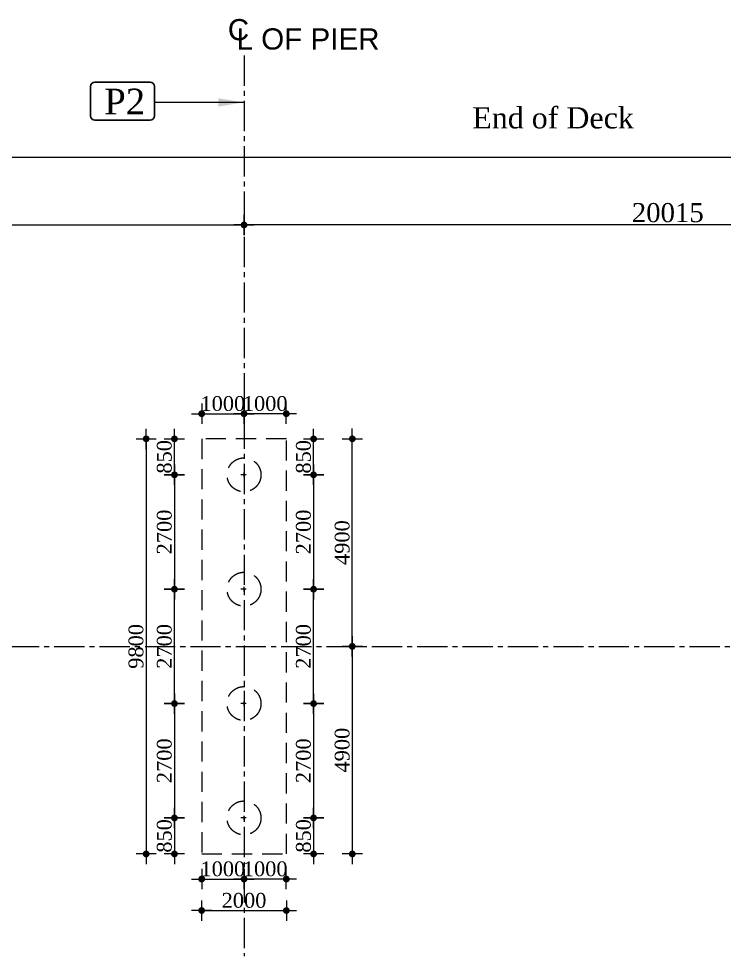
# Model space of a CAD drawing. Header units: millimetres. Extents: x 645430 to 1329725, y -477752 to 44877.
# Drawn here: x 1296401 to 1313063, y -287158 to -265023 of the extents above; entities that cross this region are included whole.
import ezdxf

# ---------------------------------------------------------------- set-up
doc = ezdxf.new("R2010")
doc.units = ezdxf.units.MM
doc.header["$LTSCALE"] = 250
doc.header["$PDMODE"] = 2
for name, pattern in [('ACAD_ISO10W100', [18, 12, -3, 0, -3]), ('CENTER2', [28.575, 19.05, -3.175, 3.175, -3.175]), ('DASHED', [19.05, 12.7, -6.35]), ('HIDDEN', [9.525, 6.35, -3.175])]:
    doc.linetypes.add(name, pattern=pattern)
for name, color, linetype in [('Center Line', 34, 'Continuous'), ('dim', 4, 'Continuous'), ('Dimision', 4, 'Continuous'), ('Pile', 11, 'Continuous'), ('Pire Line', 11, 'Continuous'), ('Text', 7, 'Continuous'), ('TXT', 7, 'Continuous')]:
    doc.layers.add(name, color=color, linetype=linetype)
doc.layers.add('centerline', color=105, linetype='ACAD_ISO10W100', lineweight=15)
doc.layers.add('Dimention', color=7, linetype='Continuous', lineweight=25)
doc.styles.add('ROMANS', font='arial.ttf', dxfattribs={"height": 200})
doc.styles.get("Standard").update_dxf_attribs({"font": 'times.ttf'})
doc.styles.add('TNR', font='times.ttf')
doc.dimstyles.new('ISO-125', dxfattribs={"dimtxt": 125, "dimasz": 1.2, "dimexe": 75, "dimexo": 75, "dimgap": 60, "dimtad": 1, "dimdec": 0, "dimtxsty": 'Standard', "dimblk": 'D_TIC', "dimcen": 52.5, "dimclrd": 256, "dimclre": 256, "dimclrt": 256, "dimadec": 0, "dimazin": 0, "dimtfac": 1, "dimtdec": 0, "dimtix": 1, "dimtmove": 0, "dimatfit": 3, "dimldrblk": 'DOT', "dimfxl": 75, "dimfxlon": 1, "dimlwd": -1, "dimarcsym": 0})
doc.dimstyles.get("Standard").update_dxf_attribs({"dimtxt": 0.5, "dimasz": 0.18, "dimexe": 0.18, "dimexo": 0.0625, "dimgap": 0.09, "dimtad": 0, "dimtih": 1, "dimtoh": 1, "dimdec": 4, "dimzin": 0, "dimdsep": 46, "dimtxsty": 'Standard', "dimcen": 0.09, "dimadec": 0, "dimazin": 0, "dimtfac": 1, "dimtdec": 4, "dimtofl": 0, "dimtmove": 0, "dimatfit": 3, "dimfxl": 1, "dimtolj": 1, "dimtzin": 0, "dimarcsym": 0})

# ---------------------------------------------------------------- blocks, each defined once
blk = doc.blocks.new('D_TIC')
at = {"layer": 'Dimision', "ltscale": 5}
for p, q in [((0, 60), (0, -60)), ((-60, 0), (60, 0))]:
    blk.add_line(p, q, dxfattribs=at)
at = {"layer": 'Dimision', "ltscale": 5, "const_width": 20}
blk.add_lwpolyline([(-10, 0, 1), (10, 0, 1)], format="xyb", close=True, dxfattribs=at)
blk = doc.blocks.new('*D505')
at = {"layer": 'Defpoints', "color": 0, "ltscale": 10, "transparency": 16777216}
for p in [(1251676, -268295), (1251676, -271607, 0), (1321736, -274476, 0)]:
    blk.add_point(p, dxfattribs=at)
at = {"layer": 'dim', "lineweight": -2, "ltscale": 10, "transparency": 16777216}
for p, q in [((1251676, -268370), (1251676, -268220)), ((1321736, -268370), (1321736, -268220))]:
    blk.add_line(p, q, dxfattribs=at)
at = {"layer": 'dim', "ltscale": 10, "transparency": 16777216}
blk.add_line((1321732, -268295), (1251680, -268295), dxfattribs=at)
at = {"layer": 'dim', "ltscale": 10, "transparency": 16777216, "xscale": 4, "yscale": 4, "zscale": 4, "rotation": 180}
blk.add_blockref('D_TIC', (1251676, -268295), dxfattribs=at)
at = {"layer": 'dim', "ltscale": 10, "transparency": 16777216, "xscale": 4, "yscale": 4, "zscale": 4}
blk.add_blockref('D_TIC', (1321736, -268295), dxfattribs=at)
at = {"layer": 'dim', "ltscale": 10, "transparency": 16777216, "insert": (1286706, -268005), "char_height": 450, "attachment_point": 5}
blk.add_mtext('70060', dxfattribs=at)
blk = doc.blocks.new('_Dot')
at = {"color": 0, "linetype": 'ByBlock', "lineweight": -2}
blk.add_line((-0.5, 0), (-1, 0), dxfattribs=at)
at = {"color": 0, "linetype": 'ByBlock', "const_width": 0.5}
blk.add_lwpolyline([(-0.25, 0, 1), (0.25, 0, 1)], format="xyb", close=True, dxfattribs=at)
blk = doc.blocks.new('*D506')
at = {"layer": 'Defpoints', "color": 0, "ltscale": 10, "transparency": 16777216}
for p in [(1301721, -269892), (1301721, -271474, 0), (1271691, -272760, 0)]:
    blk.add_point(p, dxfattribs=at)
at = {"layer": 'dim', "lineweight": -2, "ltscale": 10, "transparency": 16777216}
for p, q in [((1271691, -269967), (1271691, -269817)), ((1301721, -269967), (1301721, -269817))]:
    blk.add_line(p, q, dxfattribs=at)
at = {"layer": 'dim', "ltscale": 10, "transparency": 16777216}
blk.add_line((1271695, -269892), (1301717, -269892), dxfattribs=at)
at = {"layer": 'dim', "ltscale": 10, "transparency": 16777216, "xscale": 4, "yscale": 4, "zscale": 4, "rotation": 180}
blk.add_blockref('D_TIC', (1271691, -269892), dxfattribs=at)
at = {"layer": 'dim', "ltscale": 10, "transparency": 16777216, "xscale": 4, "yscale": 4, "zscale": 4}
blk.add_blockref('D_TIC', (1301721, -269892), dxfattribs=at)
at = {"layer": 'dim', "ltscale": 10, "transparency": 16777216, "insert": (1286706, -269603), "char_height": 450, "attachment_point": 5}
blk.add_mtext('30030', dxfattribs=at)
blk = doc.blocks.new('*D514')
at = {"layer": 'Defpoints', "color": 0, "ltscale": 10, "transparency": 16777216}
for p in [(1301721, -268900, 0), (1321736, -269451, 0), (1301721, -269892)]:
    blk.add_point(p, dxfattribs=at)
at = {"layer": 'dim', "lineweight": -2, "ltscale": 10, "transparency": 16777216}
for p, q in [((1301721, -269817), (1301721, -269967)), ((1321736, -269817), (1321736, -269967))]:
    blk.add_line(p, q, dxfattribs=at)
at = {"layer": 'dim', "ltscale": 10, "transparency": 16777216}
blk.add_line((1321732, -269892), (1301725, -269892), dxfattribs=at)
at = {"layer": 'dim', "ltscale": 10, "transparency": 16777216, "xscale": 4, "yscale": 4, "zscale": 4, "rotation": 180}
blk.add_blockref('D_TIC', (1301721, -269892), dxfattribs=at)
at = {"layer": 'dim', "ltscale": 10, "transparency": 16777216, "xscale": 4, "yscale": 4, "zscale": 4}
blk.add_blockref('D_TIC', (1321736, -269892), dxfattribs=at)
at = {"layer": 'dim', "ltscale": 10, "transparency": 16777216, "insert": (1311729, -269603), "char_height": 450, "attachment_point": 5}
blk.add_mtext('20015', dxfattribs=at)
blk = doc.blocks.new('*D489')
at = {"layer": 'Defpoints', "color": 0, "ltscale": 10, "transparency": 16777216}
for p in [(1300122, -274942), (1299410, -284742), (1300122, -284742)]:
    blk.add_point(p, dxfattribs=at)
at = {"layer": 'dim', "lineweight": -2, "ltscale": 10, "transparency": 16777216}
for p, q in [((1299485, -274942), (1299335, -274942)), ((1299485, -284742), (1299335, -284742))]:
    blk.add_line(p, q, dxfattribs=at)
at = {"layer": 'dim', "ltscale": 10, "transparency": 16777216}
blk.add_line((1299410, -274946), (1299410, -284738), dxfattribs=at)
at = {"layer": 'dim', "ltscale": 10, "transparency": 16777216, "xscale": 4, "yscale": 4, "zscale": 4}
for p, rotation in [((1299410, -274942), 90), ((1299410, -284742), 270)]:
    blk.add_blockref('D_TIC', p, dxfattribs=dict(at, rotation=rotation))
at = {"layer": 'dim', "ltscale": 10, "transparency": 16777216, "insert": (1299171, -279842), "char_height": 350, "attachment_point": 5, "rotation": 90}
blk.add_mtext('9800', dxfattribs=at)
blk = doc.blocks.new('*D490')
at = {"layer": 'Defpoints', "color": 0, "ltscale": 10, "transparency": 16777216}
for p in [(1300504, -275791), (1300078, -278492), (1300504, -278492)]:
    blk.add_point(p, dxfattribs=at)
at = {"layer": 'dim', "lineweight": -2, "ltscale": 10, "transparency": 16777216}
for p, q in [((1300153, -275791), (1300003, -275791)), ((1300153, -278492), (1300003, -278492))]:
    blk.add_line(p, q, dxfattribs=at)
at = {"layer": 'dim', "ltscale": 10, "transparency": 16777216}
blk.add_line((1300078, -275795), (1300078, -278488), dxfattribs=at)
at = {"layer": 'dim', "ltscale": 10, "transparency": 16777216, "xscale": 4, "yscale": 4, "zscale": 4}
for p, rotation in [((1300078, -275791), 90), ((1300078, -278492), 270)]:
    blk.add_blockref('D_TIC', p, dxfattribs=dict(at, rotation=rotation))
at = {"layer": 'dim', "ltscale": 10, "transparency": 16777216, "insert": (1299840, -277141), "char_height": 350, "attachment_point": 5, "rotation": 90}
blk.add_mtext('2700', dxfattribs=at)
blk = doc.blocks.new('*D491')
at = {"layer": 'Defpoints', "color": 0, "ltscale": 10, "transparency": 16777216}
for p in [(1300504, -283892), (1300078, -284742), (1300324, -284742)]:
    blk.add_point(p, dxfattribs=at)
at = {"layer": 'dim', "lineweight": -2, "ltscale": 10, "transparency": 16777216}
for p, q in [((1300153, -283892), (1300003, -283892)), ((1300153, -284742), (1300003, -284742))]:
    blk.add_line(p, q, dxfattribs=at)
at = {"layer": 'dim', "ltscale": 10, "transparency": 16777216}
blk.add_line((1300078, -283896), (1300078, -284738), dxfattribs=at)
at = {"layer": 'dim', "ltscale": 10, "transparency": 16777216, "xscale": 4, "yscale": 4, "zscale": 4}
for p, rotation in [((1300078, -283892), 90), ((1300078, -284742), 270)]:
    blk.add_blockref('D_TIC', p, dxfattribs=dict(at, rotation=rotation))
at = {"layer": 'dim', "ltscale": 10, "transparency": 16777216, "insert": (1299840, -284317), "char_height": 350, "attachment_point": 5, "rotation": 90}
blk.add_mtext('850', dxfattribs=at)
blk = doc.blocks.new('*D492')
at = {"layer": 'Defpoints', "color": 0, "ltscale": 10, "transparency": 16777216}
for p in [(1300078, -274942), (1300324, -274942), (1300504, -275791)]:
    blk.add_point(p, dxfattribs=at)
at = {"layer": 'dim', "lineweight": -2, "ltscale": 10, "transparency": 16777216}
for p, q in [((1300153, -274942), (1300003, -274942)), ((1300153, -275791), (1300003, -275791))]:
    blk.add_line(p, q, dxfattribs=at)
at = {"layer": 'dim', "ltscale": 10, "transparency": 16777216}
blk.add_line((1300078, -275787), (1300078, -274946), dxfattribs=at)
at = {"layer": 'dim', "ltscale": 10, "transparency": 16777216, "xscale": 4, "yscale": 4, "zscale": 4}
for p, rotation in [((1300078, -274942), 90), ((1300078, -275791), 270)]:
    blk.add_blockref('D_TIC', p, dxfattribs=dict(at, rotation=rotation))
at = {"layer": 'dim', "ltscale": 10, "transparency": 16777216, "insert": (1299840, -275366), "char_height": 350, "attachment_point": 5, "rotation": 90}
blk.add_mtext('850', dxfattribs=at)
blk = doc.blocks.new('*D493')
at = {"layer": 'Defpoints', "color": 0, "ltscale": 10, "transparency": 16777216}
for p in [(1300078, -278492), (1300504, -278492), (1300704, -281192)]:
    blk.add_point(p, dxfattribs=at)
at = {"layer": 'dim', "lineweight": -2, "ltscale": 10, "transparency": 16777216}
for p, q in [((1300153, -278492), (1300003, -278492)), ((1300153, -281192), (1300003, -281192))]:
    blk.add_line(p, q, dxfattribs=at)
at = {"layer": 'dim', "ltscale": 10, "transparency": 16777216}
blk.add_line((1300078, -281188), (1300078, -278496), dxfattribs=at)
at = {"layer": 'dim', "ltscale": 10, "transparency": 16777216, "xscale": 4, "yscale": 4, "zscale": 4}
for p, rotation in [((1300078, -278492), 90), ((1300078, -281192), 270)]:
    blk.add_blockref('D_TIC', p, dxfattribs=dict(at, rotation=rotation))
at = {"layer": 'dim', "ltscale": 10, "transparency": 16777216, "insert": (1299840, -279842), "char_height": 350, "attachment_point": 5, "rotation": 90}
blk.add_mtext('2700', dxfattribs=at)
blk = doc.blocks.new('*D494')
at = {"layer": 'Defpoints', "color": 0, "ltscale": 10, "transparency": 16777216}
for p in [(1301721, -283891), (1303364, -284742), (1303427, -284742)]:
    blk.add_point(p, dxfattribs=at)
at = {"layer": 'dim', "lineweight": -2, "ltscale": 10, "transparency": 16777216}
for p, q in [((1303289, -283891), (1303439, -283891)), ((1303364, -284742), (1303289, -284742))]:
    blk.add_line(p, q, dxfattribs=at)
at = {"layer": 'dim', "ltscale": 10, "transparency": 16777216}
blk.add_line((1303364, -283895), (1303364, -284738), dxfattribs=at)
at = {"layer": 'dim', "ltscale": 10, "transparency": 16777216, "xscale": 4, "yscale": 4, "zscale": 4}
for p, rotation in [((1303364, -283891), 90), ((1303364, -284742), 270)]:
    blk.add_blockref('D_TIC', p, dxfattribs=dict(at, rotation=rotation))
at = {"layer": 'dim', "ltscale": 10, "transparency": 16777216, "insert": (1303126, -284316), "char_height": 350, "attachment_point": 5, "rotation": 90}
blk.add_mtext('850', dxfattribs=at)
blk = doc.blocks.new('*D495')
at = {"layer": 'Defpoints', "color": 0, "ltscale": 10, "transparency": 16777216}
for p in [(1302720, -274942), (1303364, -274942), (1301721, -275791)]:
    blk.add_point(p, dxfattribs=at)
at = {"layer": 'dim', "lineweight": -2, "ltscale": 10, "transparency": 16777216}
for p, q in [((1303289, -274942), (1303439, -274942)), ((1303289, -275791), (1303439, -275791))]:
    blk.add_line(p, q, dxfattribs=at)
at = {"layer": 'dim', "ltscale": 10, "transparency": 16777216}
blk.add_line((1303364, -275787), (1303364, -274946), dxfattribs=at)
at = {"layer": 'dim', "ltscale": 10, "transparency": 16777216, "xscale": 4, "yscale": 4, "zscale": 4}
for p, rotation in [((1303364, -274942), 90), ((1303364, -275791), 270)]:
    blk.add_blockref('D_TIC', p, dxfattribs=dict(at, rotation=rotation))
at = {"layer": 'dim', "ltscale": 10, "transparency": 16777216, "insert": (1303126, -275366), "char_height": 350, "attachment_point": 5, "rotation": 90}
blk.add_mtext('850', dxfattribs=at)
blk = doc.blocks.new('*D496')
at = {"layer": 'Defpoints', "color": 0, "ltscale": 10, "transparency": 16777216}
for p in [(1300704, -281192), (1300078, -283892), (1300504, -283892)]:
    blk.add_point(p, dxfattribs=at)
at = {"layer": 'dim', "lineweight": -2, "ltscale": 10, "transparency": 16777216}
for p, q in [((1300153, -281192), (1300003, -281192)), ((1300153, -283892), (1300003, -283892))]:
    blk.add_line(p, q, dxfattribs=at)
at = {"layer": 'dim', "ltscale": 10, "transparency": 16777216}
blk.add_line((1300078, -281196), (1300078, -283888), dxfattribs=at)
at = {"layer": 'dim', "ltscale": 10, "transparency": 16777216, "xscale": 4, "yscale": 4, "zscale": 4}
for p, rotation in [((1300078, -281192), 90), ((1300078, -283892), 270)]:
    blk.add_blockref('D_TIC', p, dxfattribs=dict(at, rotation=rotation))
at = {"layer": 'dim', "ltscale": 10, "transparency": 16777216, "insert": (1299840, -282542), "char_height": 350, "attachment_point": 5, "rotation": 90}
blk.add_mtext('2700', dxfattribs=at)
blk = doc.blocks.new('*D516')
at = {"layer": 'Defpoints', "color": 0, "ltscale": 10, "transparency": 16777216}
for p in [(1301721, -283944), (1300721, -284742), (1301721, -285334)]:
    blk.add_point(p, dxfattribs=at)
at = {"layer": 'dim', "lineweight": -2, "ltscale": 10, "transparency": 16777216}
for p, q in [((1300721, -285259), (1300721, -285409)), ((1301721, -285259), (1301721, -285409))]:
    blk.add_line(p, q, dxfattribs=at)
at = {"layer": 'dim', "ltscale": 10, "transparency": 16777216}
for p, q in [((1300717, -285334), (1300713, -285334)), ((1300721, -285334), (1301721, -285334)), ((1301725, -285334), (1301729, -285334))]:
    blk.add_line(p, q, dxfattribs=at)
at = {"layer": 'dim', "ltscale": 10, "transparency": 16777216, "xscale": 4, "yscale": 4, "zscale": 4}
blk.add_blockref('D_TIC', (1300721, -285334), dxfattribs=at)
at = {"layer": 'dim', "ltscale": 10, "transparency": 16777216, "xscale": 4, "yscale": 4, "zscale": 4, "rotation": 180}
blk.add_blockref('D_TIC', (1301721, -285334), dxfattribs=at)
at = {"layer": 'dim', "ltscale": 10, "transparency": 16777216, "insert": (1301221, -285096), "char_height": 350, "attachment_point": 5}
blk.add_mtext('1000', dxfattribs=at)
blk = doc.blocks.new('*D497')
at = {"layer": 'Defpoints', "color": 0, "ltscale": 10, "transparency": 16777216}
for p in [(1301721, -283944), (1302720, -284742), (1301721, -285334)]:
    blk.add_point(p, dxfattribs=at)
at = {"layer": 'dim', "lineweight": -2, "ltscale": 10, "transparency": 16777216}
for p, q in [((1301721, -285259), (1301721, -285409)), ((1302720, -285259), (1302720, -285409))]:
    blk.add_line(p, q, dxfattribs=at)
at = {"layer": 'dim', "ltscale": 10, "transparency": 16777216}
for p, q in [((1301717, -285334), (1301713, -285334)), ((1302720, -285334), (1301721, -285334)), ((1302724, -285334), (1302728, -285334))]:
    blk.add_line(p, q, dxfattribs=at)
at = {"layer": 'dim', "ltscale": 10, "transparency": 16777216, "xscale": 4, "yscale": 4, "zscale": 4}
blk.add_blockref('D_TIC', (1301721, -285334), dxfattribs=at)
at = {"layer": 'dim', "ltscale": 10, "transparency": 16777216, "xscale": 4, "yscale": 4, "zscale": 4, "rotation": 180}
blk.add_blockref('D_TIC', (1302720, -285334), dxfattribs=at)
at = {"layer": 'dim', "ltscale": 10, "transparency": 16777216, "insert": (1302221, -285096), "char_height": 350, "attachment_point": 5}
blk.add_mtext('1000', dxfattribs=at)
blk = doc.blocks.new('*D498')
at = {"layer": 'Defpoints', "color": 0, "ltscale": 10, "transparency": 16777216}
for p in [(1300721, -284244), (1302721, -284213), (1302721, -286078)]:
    blk.add_point(p, dxfattribs=at)
at = {"layer": 'dim', "lineweight": -2, "ltscale": 10, "transparency": 16777216}
for p, q in [((1300721, -286003), (1300721, -286153)), ((1302721, -286003), (1302721, -286153))]:
    blk.add_line(p, q, dxfattribs=at)
at = {"layer": 'dim', "ltscale": 10, "transparency": 16777216}
blk.add_line((1300725, -286078), (1302717, -286078), dxfattribs=at)
at = {"layer": 'dim', "ltscale": 10, "transparency": 16777216, "xscale": 4, "yscale": 4, "zscale": 4, "rotation": 180}
blk.add_blockref('D_TIC', (1300721, -286078), dxfattribs=at)
at = {"layer": 'dim', "ltscale": 10, "transparency": 16777216, "xscale": 4, "yscale": 4, "zscale": 4}
blk.add_blockref('D_TIC', (1302721, -286078), dxfattribs=at)
at = {"layer": 'dim', "ltscale": 10, "transparency": 16777216, "insert": (1301721, -285840), "char_height": 350, "attachment_point": 5}
blk.add_mtext('2000', dxfattribs=at)
blk = doc.blocks.new('*D499')
at = {"layer": 'Defpoints', "color": 0, "ltscale": 10, "transparency": 16777216}
for p in [(1301721, -274348), (1300721, -274941), (1301721, -275739)]:
    blk.add_point(p, dxfattribs=at)
at = {"layer": 'dim', "ltscale": 10, "transparency": 16777216}
for p, q in [((1300717, -274348), (1300713, -274348)), ((1300721, -274348), (1301721, -274348)), ((1301725, -274348), (1301729, -274348))]:
    blk.add_line(p, q, dxfattribs=at)
at = {"layer": 'dim', "lineweight": -2, "ltscale": 10, "transparency": 16777216}
for p, q in [((1300721, -274423), (1300721, -274273)), ((1301721, -274423), (1301721, -274273))]:
    blk.add_line(p, q, dxfattribs=at)
at = {"layer": 'dim', "ltscale": 10, "transparency": 16777216, "xscale": 4, "yscale": 4, "zscale": 4}
blk.add_blockref('D_TIC', (1300721, -274348), dxfattribs=at)
at = {"layer": 'dim', "ltscale": 10, "transparency": 16777216, "xscale": 4, "yscale": 4, "zscale": 4, "rotation": 180}
blk.add_blockref('D_TIC', (1301721, -274348), dxfattribs=at)
at = {"layer": 'dim', "ltscale": 10, "transparency": 16777216, "insert": (1301221, -274110), "char_height": 350, "attachment_point": 5}
blk.add_mtext('1000', dxfattribs=at)
blk = doc.blocks.new('*D500')
at = {"layer": 'Defpoints', "color": 0, "ltscale": 10, "transparency": 16777216}
for p in [(1301721, -274348), (1302720, -274941), (1301721, -275739)]:
    blk.add_point(p, dxfattribs=at)
at = {"layer": 'dim', "ltscale": 10, "transparency": 16777216}
for p, q in [((1301717, -274348), (1301713, -274348)), ((1302720, -274348), (1301721, -274348)), ((1302724, -274348), (1302728, -274348))]:
    blk.add_line(p, q, dxfattribs=at)
at = {"layer": 'dim', "lineweight": -2, "ltscale": 10, "transparency": 16777216}
for p, q in [((1301721, -274423), (1301721, -274273)), ((1302720, -274423), (1302720, -274273))]:
    blk.add_line(p, q, dxfattribs=at)
at = {"layer": 'dim', "ltscale": 10, "transparency": 16777216, "xscale": 4, "yscale": 4, "zscale": 4}
blk.add_blockref('D_TIC', (1301721, -274348), dxfattribs=at)
at = {"layer": 'dim', "ltscale": 10, "transparency": 16777216, "xscale": 4, "yscale": 4, "zscale": 4, "rotation": 180}
blk.add_blockref('D_TIC', (1302720, -274348), dxfattribs=at)
at = {"layer": 'dim', "ltscale": 10, "transparency": 16777216, "insert": (1302221, -274110), "char_height": 350, "attachment_point": 5}
blk.add_mtext('1000', dxfattribs=at)
blk = doc.blocks.new('*D501')
at = {"layer": 'Defpoints', "color": 0, "ltscale": 10, "transparency": 16777216}
for p in [(1302938, -275791), (1302938, -278492), (1303364, -278492)]:
    blk.add_point(p, dxfattribs=at)
at = {"layer": 'dim', "lineweight": -2, "ltscale": 10, "transparency": 16777216}
for p, q in [((1303289, -275791), (1303439, -275791)), ((1303289, -278492), (1303439, -278492))]:
    blk.add_line(p, q, dxfattribs=at)
at = {"layer": 'dim', "ltscale": 10, "transparency": 16777216}
blk.add_line((1303364, -275795), (1303364, -278488), dxfattribs=at)
at = {"layer": 'dim', "ltscale": 10, "transparency": 16777216, "xscale": 4, "yscale": 4, "zscale": 4}
for p, rotation in [((1303364, -275791), 90), ((1303364, -278492), 270)]:
    blk.add_blockref('D_TIC', p, dxfattribs=dict(at, rotation=rotation))
at = {"layer": 'dim', "ltscale": 10, "transparency": 16777216, "insert": (1303125, -277141), "char_height": 350, "attachment_point": 5, "rotation": 90}
blk.add_mtext('2700', dxfattribs=at)
blk = doc.blocks.new('*D502')
at = {"layer": 'Defpoints', "color": 0, "ltscale": 10, "transparency": 16777216}
for p in [(1302938, -278492), (1303364, -278492), (1302738, -281192)]:
    blk.add_point(p, dxfattribs=at)
at = {"layer": 'dim', "lineweight": -2, "ltscale": 10, "transparency": 16777216}
for p, q in [((1303289, -278492), (1303439, -278492)), ((1303289, -281192), (1303439, -281192))]:
    blk.add_line(p, q, dxfattribs=at)
at = {"layer": 'dim', "ltscale": 10, "transparency": 16777216}
blk.add_line((1303364, -281188), (1303364, -278496), dxfattribs=at)
at = {"layer": 'dim', "ltscale": 10, "transparency": 16777216, "xscale": 4, "yscale": 4, "zscale": 4}
for p, rotation in [((1303364, -278492), 90), ((1303364, -281192), 270)]:
    blk.add_blockref('D_TIC', p, dxfattribs=dict(at, rotation=rotation))
at = {"layer": 'dim', "ltscale": 10, "transparency": 16777216, "insert": (1303125, -279842), "char_height": 350, "attachment_point": 5, "rotation": 90}
blk.add_mtext('2700', dxfattribs=at)
blk = doc.blocks.new('*D503')
at = {"layer": 'Defpoints', "color": 0, "ltscale": 10, "transparency": 16777216}
for p in [(1302738, -281192), (1302938, -283892), (1303364, -283892)]:
    blk.add_point(p, dxfattribs=at)
at = {"layer": 'dim', "lineweight": -2, "ltscale": 10, "transparency": 16777216}
for p, q in [((1303289, -281192), (1303439, -281192)), ((1303289, -283892), (1303439, -283892))]:
    blk.add_line(p, q, dxfattribs=at)
at = {"layer": 'dim', "ltscale": 10, "transparency": 16777216}
blk.add_line((1303364, -281196), (1303364, -283888), dxfattribs=at)
at = {"layer": 'dim', "ltscale": 10, "transparency": 16777216, "xscale": 4, "yscale": 4, "zscale": 4}
for p, rotation in [((1303364, -281192), 90), ((1303364, -283892), 270)]:
    blk.add_blockref('D_TIC', p, dxfattribs=dict(at, rotation=rotation))
at = {"layer": 'dim', "ltscale": 10, "transparency": 16777216, "insert": (1303125, -282542), "char_height": 350, "attachment_point": 5, "rotation": 90}
blk.add_mtext('2700', dxfattribs=at)
blk = doc.blocks.new('*D517')
at = {"layer": 'Defpoints', "color": 0, "ltscale": 10, "transparency": 16777216}
for p in [(1302720, -274941), (1304278, -274941), (1302720, -279841, 0)]:
    blk.add_point(p, dxfattribs=at)
at = {"layer": 'dim', "lineweight": -2, "ltscale": 10, "transparency": 16777216}
for p, q in [((1304203, -274941), (1304353, -274941)), ((1304203, -279841), (1304353, -279841))]:
    blk.add_line(p, q, dxfattribs=at)
at = {"layer": 'dim', "ltscale": 10, "transparency": 16777216}
blk.add_line((1304278, -279837), (1304278, -274945), dxfattribs=at)
at = {"layer": 'dim', "ltscale": 10, "transparency": 16777216, "xscale": 4, "yscale": 4, "zscale": 4}
for p, rotation in [((1304278, -274941), 90), ((1304278, -279841), 270)]:
    blk.add_blockref('D_TIC', p, dxfattribs=dict(at, rotation=rotation))
at = {"layer": 'dim', "ltscale": 10, "transparency": 16777216, "insert": (1304040, -277391), "char_height": 350, "attachment_point": 5, "rotation": 90}
blk.add_mtext('4900', dxfattribs=at)
blk = doc.blocks.new('*D504')
at = {"layer": 'Defpoints', "color": 0, "ltscale": 10, "transparency": 16777216}
for p in [(1302720, -279841, 0), (1302720, -284742), (1304278, -284742)]:
    blk.add_point(p, dxfattribs=at)
at = {"layer": 'dim', "lineweight": -2, "ltscale": 10, "transparency": 16777216}
for p, q in [((1304203, -279841), (1304353, -279841)), ((1304203, -284742), (1304353, -284742))]:
    blk.add_line(p, q, dxfattribs=at)
at = {"layer": 'dim', "ltscale": 10, "transparency": 16777216}
blk.add_line((1304278, -279845), (1304278, -284738), dxfattribs=at)
at = {"layer": 'dim', "ltscale": 10, "transparency": 16777216, "xscale": 4, "yscale": 4, "zscale": 4}
for p, rotation in [((1304278, -279841), 90), ((1304278, -284742), 270)]:
    blk.add_blockref('D_TIC', p, dxfattribs=dict(at, rotation=rotation))
at = {"layer": 'dim', "ltscale": 10, "transparency": 16777216, "insert": (1304040, -282291), "char_height": 350, "attachment_point": 5, "rotation": 90}
blk.add_mtext('4900', dxfattribs=at)

msp = doc.modelspace()

# ---------------------------------------------------------------- linework, layer by layer
at = {"color": 5, "lineweight": 30}
for p, q in [((1298095.4, -267317.2, -4.6), (1298095.4, -266619.3, -4.6)), ((1298195.4, -266519.3, -4.6), (1299503.6, -266519.3, -4.6)), ((1299603.6, -266619.3, -4.6), (1299603.6, -267317.2, -4.6)), ((1299503.6, -267417.2, -4.6), (1298195.4, -267417.2, -4.6))]:
    msp.add_line(p, q, dxfattribs=at)
for centre, start, end in [((1298195.4, -266619.3, -4.6), 90, 180), ((1299503.6, -266619.3, -4.6), 0, 90), ((1298195.4, -267317.2, -4.6), 180, 270), ((1299503.6, -267317.2, -4.6), 270, 0)]:
    msp.add_arc(centre, 100, start, end, dxfattribs=at)
at = {"layer": 'Center Line'}
for p, q in [((1301773.4, -275791.2, 0), (1301643.4, -275791.2, 0)), ((1301720.9, -275843.7, 0), (1301720.9, -275738.7, 0)), ((1301720.9, -278544.1, 0), (1301720.9, -278439.1, 0)), ((1301773.4, -278491.6, 0), (1301643.4, -278491.6, 0)), ((1301773.4, -281191.6, 0), (1301643.4, -281191.6, 0)), ((1301720.9, -281244.1, 0), (1301720.9, -281139.1, 0)), ((1301773.4, -283891.6, 0), (1301643.4, -283891.6, 0)), ((1301720.9, -283943.6, 0), (1301720.9, -283838.6, 0)), ((1301720.9, -283944.1, 0), (1301720.9, -283839.1, 0))]:
    msp.add_line(p, q, dxfattribs=at)
at = {"layer": 'centerline', "linetype": 'CENTER2', "ltscale": 0.15}
msp.add_line((1301720.9, -265889.1, 0), (1301720.9, -287157.6, 0), dxfattribs=at)
msp.add_lwpolyline([(1246875.9, -279841.1), (1326961.1, -279841.1)], dxfattribs=at)
at = {"layer": 'Pile', "linetype": 'DASHED', "ltscale": 0.15}
for p, q in [((1300721.4, -274941.6, 0), (1300721.4, -284741.6, 0)), ((1302720.4, -274941.6, 0), (1300721.4, -274941.6, 0)), ((1302720.4, -284740.6, 0), (1302720.4, -274941.6, 0)), ((1300721.4, -284741.6, 0), (1302720.4, -284740.6, 0))]:
    msp.add_line(p, q, dxfattribs=at)
at = {"layer": 'Pire Line', "linetype": 'HIDDEN', "ltscale": 0.3}
for centre in [(1301720.9, -275791.2, 0), (1301720.9, -278491.6, 0), (1301720.9, -281191.6, 0), (1301720.9, -283891.6, 0)]:
    msp.add_circle(centre, 400.4, dxfattribs=at)

# ---------------------------------------------------------------- texts
at = {"layer": 'Text', "style": 'ROMANS'}
for s, p in [('C', (1301338, -265530.2, -15699.3)), ('L OF PIER', (1301543.9, -265749.3, -15699.3))]:
    msp.add_text(s, height=500, dxfattribs=at).set_placement(p)
at = {"layer": 'Text'}
msp.add_text('End of Deck', height=500, dxfattribs=at).set_placement((1307110.9, -267612.7, 0))
at = {"layer": 'TXT', "style": 'TNR'}
msp.add_text('P2', height=607.5, dxfattribs=at).set_placement((1298417.2, -267280.9, -4.6))

# ---------------------------------------------------------------- dimensions: what is measured, and where the dimension line sits
at = {"layer": 'dim', "color": 2, "ltscale": 10}
dim = msp.add_linear_dim(base=(1251675.9, -268294.6, 0), p1=(1321736.1, -274476.4, 0), p2=(1251675.9, -271606.7, 0), dimstyle='ISO-125', override={"dimtxt": 450, "dimasz": 4, "dimtmove": 1}, dxfattribs=at)
dim.commit()
dim.dimension.update_dxf_attribs({"geometry": '*D505', "text_midpoint": (1286706, -268005.1, 0)})
at = {"layer": 'dim', "ltscale": 10}
for base, p1, p2, override, picture, middle in [((1301720.9, -269892.3, 0), (1321736.1, -269451.4, 0), (1301720.9, -268900.1, 0), {"dimtxt": 450, "dimasz": 4, "dimtmove": 1}, '*D514', (1311728.5, -269603.4, 0)), ((1301720.9, -269892.3), (1271690.9, -272760.3, 0), (1301720.9, -271474.3, 0), {"dimtxt": 450, "dimasz": 4, "dimtmove": 1}, '*D506', (1286705.9, -269603.4)), ((1301720.9296998, -274348.0298104, 0.0000014), (1302720.4296998, -274940.618493, 0.0000014), (1301720.9296998, -275738.559825, 0.0000014), {"dimtxt": 350, "dimasz": 4, "dimtmove": 1}, '*D500', (1302220.6796998, -274110.0016922, 0.0000014)), ((1301720.9296998, -285334.1417629, 0.0000014), (1302720.4296998, -284741.5530803, 0.0000014), (1301720.9296998, -283943.6117483, 0.0000014), {"dimtxt": 350, "dimasz": 4, "dimtmove": 1}, '*D497', (1302220.6796998, -285096.1136447, 0.0000014))]:
    dim = msp.add_linear_dim(base=base, p1=p1, p2=p2, dimstyle='ISO-125', override=override, dxfattribs=at)
    dim.commit()
    dim.dimension.update_dxf_attribs({"geometry": picture, "text_midpoint": middle})
for base, p1, p2, angle, picture, middle in [((1301720.9296998, -274348.0298104, 0.0000014), (1300721.4296998, -274940.618493, 0.0000014), (1301720.9296998, -275738.559825, 0.0000014), 180, '*D499', (1301221.1796998, -274110.0016922, 0.0000014)), ((1299409.7, -284741.6, 0), (1300122, -274941.6, 0), (1300122, -284741.6, 0), 270, '*D489', (1299171.1, -279841.6, 0)), ((1300078, -274941.6, 0), (1300503.7, -275791.2, 0), (1300323.7, -274941.6, 0), 270, '*D492', (1299840, -275366.4, 0)), ((1303363.8, -274941.6, 0), (1301720.9, -275791.2, 0), (1302720.4, -274941.6, 0), 270, '*D495', (1303125.8, -275366.4, 0)), ((1304278.229, -274940.6185, 0), (1302720.4297, -279841.0858, 0), (1302720.4297, -274940.6185, 0), 90, '*D517', (1304039.6962, -277390.8521, 0)), ((1300078, -278491.6, 0), (1300503.7, -275791.2, 0), (1300503.7, -278491.6, 0), 270, '*D490', (1299839.5, -277141.4, 0)), ((1303363.8, -278491.6, 0), (1302938.2, -275791.2, 0), (1302938.2, -278491.6, 0), 270, '*D501', (1303125.3, -277141.4, 0)), ((1300078, -278491.6, 0), (1300703.7, -281191.6, 0), (1300503.7, -278491.6, 0), 90, '*D493', (1299839.5, -279841.6, 0)), ((1303363.8, -278491.6, 0), (1302738.2, -281191.6, 0), (1302938.2, -278491.6, 0), 90, '*D502', (1303125.3, -279841.6, 0)), ((1304278.229, -284741.5531, 0), (1302720.4297, -279841.0858, 0), (1302720.4297, -284741.5531, 0), 270, '*D504', (1304039.6962, -282291.3194, 0)), ((1300078, -283891.6, 0), (1300703.7, -281191.6, 0), (1300503.7, -283891.6, 0), 270, '*D496', (1299839.5, -282541.6, 0)), ((1303363.8, -283891.6, 0), (1302738.2, -281191.6, 0), (1302938.2, -283891.6, 0), 270, '*D503', (1303125.3, -282541.6, 0)), ((1300078, -284741.6, 0), (1300503.7, -283891.6, 0), (1300323.7, -284741.6, 0), 270, '*D491', (1299840, -284316.6, 0)), ((1303363.8263, -284741.5531, 0), (1301720.9297, -283891.1117, 0), (1303426.6141, -284741.5531, 0), 270, '*D494', (1303125.7982, -284316.3324, 0)), ((1301720.9296998, -285334.1417629, 0.0000014), (1300721.4296998, -284741.5530803, 0.0000014), (1301720.9296998, -283943.6117483, 0.0000014), 180, '*D516', (1301221.1796998, -285096.1136447, 0.0000014)), ((1302721.4, -286078.5, 0), (1300721.4, -284243.9, 0), (1302721.4, -284213.2, 0), 180, '*D498', (1301721.4, -285840.4, 0))]:
    dim = msp.add_linear_dim(base=base, p1=p1, p2=p2, angle=angle, dimstyle='ISO-125', override={"dimtxt": 350, "dimasz": 4, "dimtmove": 1}, dxfattribs=at)
    dim.commit()
    dim.dimension.update_dxf_attribs({"geometry": picture, "text_midpoint": middle})

# ---------------------------------------------------------------- leaders
at = {"layer": 'Dimention'}
msp.add_leader([(1301715.1, -266998.1, 15694.7), (1299603.6, -266998.1, 15694.7)], dimstyle='Standard', override={"dimasz": 600, "dimfxl": 65, "dimfxlon": 1}, dxfattribs=at)

doc.saveas('drawing.dxf')
